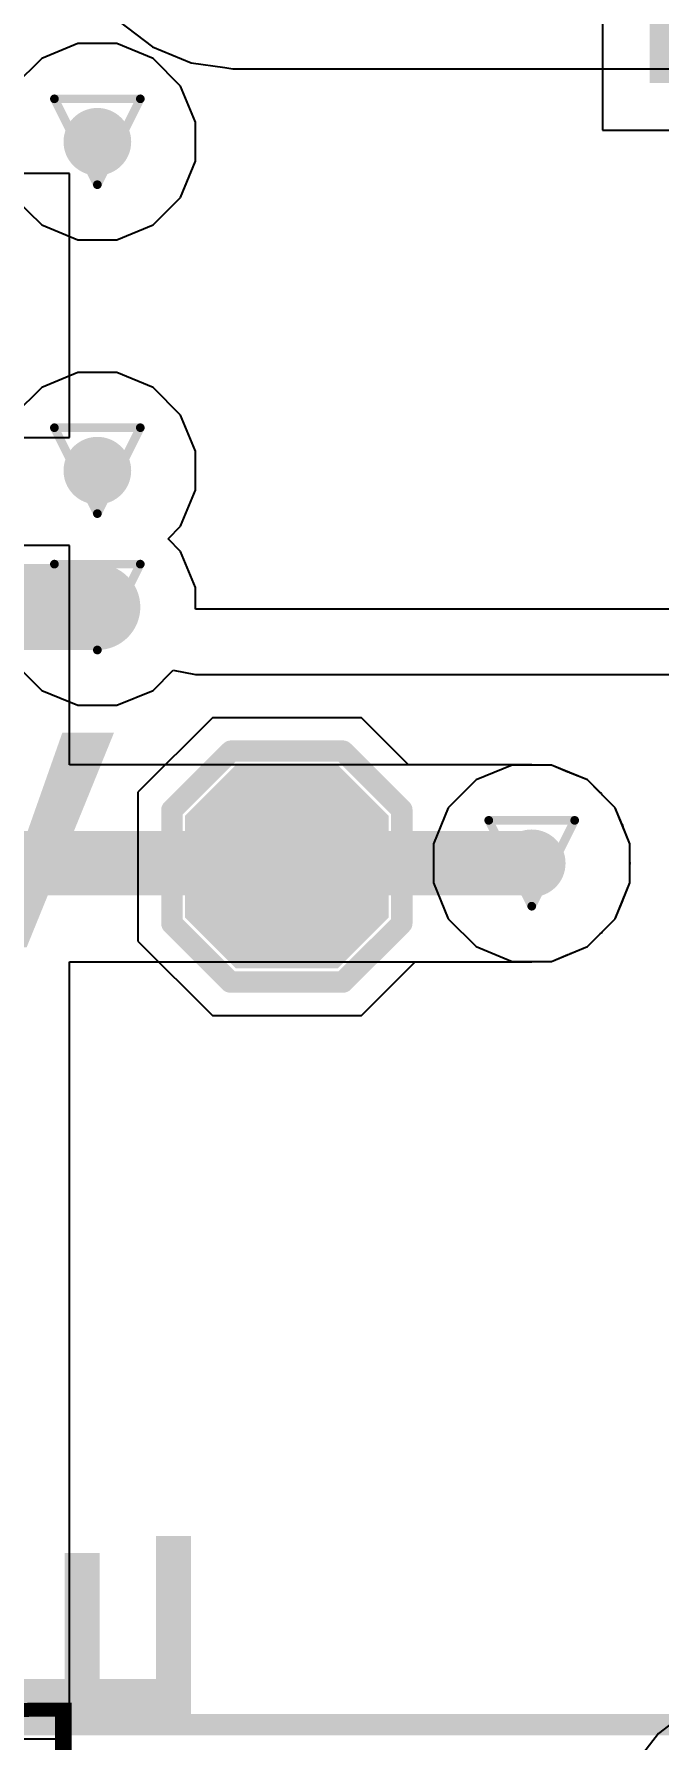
# Model space of a CAD drawing. Header units: inches. Extents: x -5 to 234, y -4 to 104.
# Drawn here: x 10.77 to 14.47, y 18.73 to 28.83 of the extents above; entities that cross this region are included whole.
import ezdxf

# ---------------------------------------------------------------- set-up
doc = ezdxf.new("R2010")
doc.units = ezdxf.units.IN
for name, color, linetype in [('Bottom Layer', 5, 'Continuous'), ('Bottom Overlay', 54, 'Continuous'), ('Bottom Paste', 16, 'Continuous'), ('Bottom Solder', 6, 'Continuous'), ('Drill Drawing', 1, 'Continuous'), ('GND', 16, 'Continuous'), ('POWER', 76, 'Continuous'), ('Top Layer', 1, 'Continuous'), ('Top Overlay', 2, 'Continuous'), ('Via Holes', 16, 'Continuous')]:
    doc.layers.add(name, color=color, linetype=linetype)
doc.styles.add('Arial', font='', dxfattribs={"height": 0.2})
doc.styles.add('Arial Black_Bold', font='', dxfattribs={"height": 0.2})
doc.styles.get('Arial').set_extended_font_data('Arial')
doc.styles.get('Arial Black_Bold').set_extended_font_data('Arial Black', bold=True)

# ---------------------------------------------------------------- blocks, each defined once
blk = doc.blocks.new('ATGM336H_6N_74_16')
at = {"layer": 'Top Overlay'}
blk.add_lwpolyline([(-4.9, -5.097, 0.127, 0.127, 0), (4.9, -5.097, 0.127, 0.127, 0)], format="xyseb", dxfattribs=at)
blk = doc.blocks.new('T____________0_5___B_80')
at = {"layer": 'Bottom Layer'}
blk.add_hatch(color=5, dxfattribs=at).paths.add_polyline_path([(0.25, 0.5), (-0.25, 0.5), (-0.5, 0.25), (-0.5, -0.25), (-0.25, -0.5), (0.25, -0.5), (0.5, -0.25), (0.5, 0.25)])
at = {"layer": 'Bottom Paste'}
blk.add_hatch(color=16, dxfattribs=at).paths.add_polyline_path([(0.25, 0.5), (-0.25, 0.5), (-0.5, 0.25), (-0.5, -0.25), (-0.25, -0.5), (0.25, -0.5), (0.5, -0.25), (0.5, 0.25)])
at = {"layer": 'Bottom Solder'}
blk.add_hatch(color=6, dxfattribs=at).paths.add_polyline_path([(0.301, 0.602), (-0.301, 0.602), (-0.602, 0.301), (-0.602, -0.301), (-0.301, -0.602), (0.301, -0.602), (0.602, -0.301), (0.602, 0.301)])
at = {"layer": 'Bottom Overlay'}
for points in [[(-0.337, 0.679, 0.127, 0.127, 0), (-0.682, 0.334, 0.127, 0.127, 0)], [(-0.337, 0.679, 0.127, 0.127, 0), (0.335, 0.679, 0.127, 0.127, 0)], [(0.335, 0.679, 0.127, 0.127, 0), (0.684, 0.33, 0.127, 0.127, 0)], [(-0.682, 0.334, 0.127, 0.127, 0), (-0.682, -0.333, 0.127, 0.127, 0)], [(0.684, 0.33, 0.127, 0.127, 0), (0.684, -0.332, 0.127, 0.127, 0)], [(-0.682, -0.333, 0.127, 0.127, 0), (-0.336, -0.68, 0.127, 0.127, 0)], [(0.684, -0.332, 0.127, 0.127, 0), (0.336, -0.68, 0.127, 0.127, 0)], [(-0.336, -0.68, 0.127, 0.127, 0), (0.336, -0.68, 0.127, 0.127, 0)]]:
    blk.add_lwpolyline(points, format="xyseb", dxfattribs=at)
for points in [[(-0.369, 0.679, 0.0635, 0.0635, 1), (-0.306, 0.679, 0.0635, 0.0635, 1)], [(-0.369, 0.679, 0.0635, 0.0635, 1), (-0.306, 0.679, 0.0635, 0.0635, 1)], [(0.303, 0.679, 0.0635, 0.0635, 1), (0.367, 0.679, 0.0635, 0.0635, 1)], [(0.303, 0.679, 0.0635, 0.0635, 1), (0.367, 0.679, 0.0635, 0.0635, 1)], [(-0.714, 0.334, 0.0635, 0.0635, 1), (-0.65, 0.334, 0.0635, 0.0635, 1)], [(-0.714, 0.334, 0.0635, 0.0635, 1), (-0.65, 0.334, 0.0635, 0.0635, 1)], [(0.652, 0.33, 0.0635, 0.0635, 1), (0.715, 0.33, 0.0635, 0.0635, 1)], [(0.652, 0.33, 0.0635, 0.0635, 1), (0.715, 0.33, 0.0635, 0.0635, 1)], [(-0.714, -0.333, 0.0635, 0.0635, 1), (-0.65, -0.333, 0.0635, 0.0635, 1)], [(-0.714, -0.333, 0.0635, 0.0635, 1), (-0.65, -0.333, 0.0635, 0.0635, 1)], [(0.652, -0.332, 0.0635, 0.0635, 1), (0.715, -0.332, 0.0635, 0.0635, 1)], [(0.652, -0.332, 0.0635, 0.0635, 1), (0.715, -0.332, 0.0635, 0.0635, 1)], [(-0.367, -0.68, 0.0635, 0.0635, 1), (-0.304, -0.68, 0.0635, 0.0635, 1)], [(-0.367, -0.68, 0.0635, 0.0635, 1), (-0.304, -0.68, 0.0635, 0.0635, 1)], [(0.305, -0.68, 0.0635, 0.0635, 1), (0.368, -0.68, 0.0635, 0.0635, 1)], [(0.305, -0.68, 0.0635, 0.0635, 1), (0.368, -0.68, 0.0635, 0.0635, 1)]]:
    blk.add_lwpolyline(points, format="xyseb", close=True, dxfattribs=at)
blk = doc.blocks.new('SOT_23_B_119')
at = {"layer": 'Bottom Layer'}
for points in [[(-1.36, 1.46), (-0.54, 1.46), (-0.54, 0.54), (-1.36, 0.54)], [(0.54, 1.46), (1.36, 1.46), (1.36, 0.54), (0.54, 0.54)], [(-0.41, -0.54), (0.41, -0.54), (0.41, -1.46), (-0.41, -1.46)]]:
    blk.add_hatch(color=5, dxfattribs=at).paths.add_polyline_path(points)
at = {"layer": 'Bottom Paste'}
for points in [[(-1.36, 1.46), (-0.54, 1.46), (-0.54, 0.54), (-1.36, 0.54)], [(0.54, 1.46), (1.36, 1.46), (1.36, 0.54), (0.54, 0.54)], [(-0.41, -0.54), (0.41, -0.54), (0.41, -1.46), (-0.41, -1.46)]]:
    blk.add_hatch(color=16, dxfattribs=at).paths.add_polyline_path(points)
at = {"layer": 'Bottom Solder'}
for points in [[(-1.462, 1.562), (-0.438, 1.562), (-0.438, 0.438), (-1.462, 0.438)], [(0.438, 1.562), (1.462, 1.562), (1.462, 0.438), (0.438, 0.438)], [(-0.512, -0.438), (0.512, -0.438), (0.512, -1.562), (-0.512, -1.562)]]:
    blk.add_hatch(color=6, dxfattribs=at).paths.add_polyline_path(points)
at = {"layer": 'Bottom Overlay'}
for points in [[(-1.676, 1.295, 0.127, 0.127, 0), (-1.676, 1.041, 0.127, 0.127, 0)], [(-1.549, 1.168, 0.127, 0.127, 0), (-1.676, 1.295, 0.127, 0.127, 0)], [(-1.549, 1.168, 0.127, 0.127, 0), (-1.676, 1.041, 0.127, 0.127, 0)], [(0.33, 0.787, 0.127, 0.127, 0), (-0.33, 0.787, 0.127, 0.127, 0)], [(-1.549, -0.813, 0.127, 0.127, 0), (-1.549, 0.584, 0.127, 0.127, 0)], [(1.549, 0.584, 0.127, 0.127, 0), (1.549, -0.813, 0.127, 0.127, 0)], [(-0.559, -0.813, 0.127, 0.127, 0), (-1.549, -0.813, 0.127, 0.127, 0)], [(1.549, -0.813, 0.127, 0.127, 0), (0.559, -0.813, 0.127, 0.127, 0)]]:
    blk.add_lwpolyline(points, format="xyseb", dxfattribs=at)
for points in [[(-1.708, 1.295, 0.0635, 0.0635, 1), (-1.645, 1.295, 0.0635, 0.0635, 1)], [(-1.708, 1.295, 0.0635, 0.0635, 1), (-1.645, 1.295, 0.0635, 0.0635, 1)], [(-1.581, 1.168, 0.0635, 0.0635, 1), (-1.518, 1.168, 0.0635, 0.0635, 1)], [(-1.581, 1.168, 0.0635, 0.0635, 1), (-1.518, 1.168, 0.0635, 0.0635, 1)], [(-1.708, 1.041, 0.0635, 0.0635, 1), (-1.645, 1.041, 0.0635, 0.0635, 1)], [(-1.708, 1.041, 0.0635, 0.0635, 1), (-1.645, 1.041, 0.0635, 0.0635, 1)], [(-0.362, 0.787, 0.0635, 0.0635, 1), (-0.298, 0.787, 0.0635, 0.0635, 1)], [(0.298, 0.787, 0.0635, 0.0635, 1), (0.362, 0.787, 0.0635, 0.0635, 1)], [(-1.581, 0.584, 0.0635, 0.0635, 1), (-1.518, 0.584, 0.0635, 0.0635, 1)], [(1.518, 0.584, 0.0635, 0.0635, 1), (1.581, 0.584, 0.0635, 0.0635, 1)], [(-1.581, -0.813, 0.0635, 0.0635, 1), (-1.518, -0.813, 0.0635, 0.0635, 1)], [(-1.581, -0.813, 0.0635, 0.0635, 1), (-1.518, -0.813, 0.0635, 0.0635, 1)], [(-0.591, -0.813, 0.0635, 0.0635, 1), (-0.527, -0.813, 0.0635, 0.0635, 1)], [(0.527, -0.813, 0.0635, 0.0635, 1), (0.591, -0.813, 0.0635, 0.0635, 1)], [(1.518, -0.813, 0.0635, 0.0635, 1), (1.581, -0.813, 0.0635, 0.0635, 1)], [(1.518, -0.813, 0.0635, 0.0635, 1), (1.581, -0.813, 0.0635, 0.0635, 1)]]:
    blk.add_lwpolyline(points, format="xyseb", close=True, dxfattribs=at)

msp = doc.modelspace()

# ---------------------------------------------------------------- hatches: boundary and pattern name
at = {"layer": 'Bottom Layer'}
h = msp.add_hatch(color=5, dxfattribs=at)
edge = h.paths.add_edge_path()
edge.add_arc((11.148, 28.19), 0.2, 0, 360)
h = msp.add_hatch(color=5, dxfattribs=at)
edge = h.paths.add_edge_path()
edge.add_arc((11.148, 26.244), 0.2, 0, 360)
h = msp.add_hatch(color=5, dxfattribs=at)
edge = h.paths.add_edge_path()
edge.add_arc((11.148, 25.437), 0.2, 0, 360)
h = msp.add_hatch(color=5, dxfattribs=at)
edge = h.paths.add_edge_path()
edge.add_arc((13.716, 23.921), 0.2, 0, 360)
at = {"layer": 'GND'}
h = msp.add_hatch(color=16, dxfattribs=at)
edge = h.paths.add_edge_path()
edge.add_arc((11.148, 28.19), 0.2, 0, 360)
h = msp.add_hatch(color=16, dxfattribs=at)
edge = h.paths.add_edge_path()
edge.add_arc((11.148, 26.244), 0.2, 0, 360)
h = msp.add_hatch(color=16, dxfattribs=at)
edge = h.paths.add_edge_path()
edge.add_arc((11.148, 25.437), 0.2, 0, 360)
h = msp.add_hatch(color=16, dxfattribs=at)
edge = h.paths.add_edge_path()
edge.add_arc((13.716, 23.921), 0.2, 0, 360)
at = {"layer": 'POWER'}
h = msp.add_hatch(color=76, dxfattribs=at)
edge = h.paths.add_edge_path()
edge.add_arc((11.148, 28.19), 0.2, 0, 360)
h = msp.add_hatch(color=76, dxfattribs=at)
edge = h.paths.add_edge_path()
edge.add_arc((11.148, 26.244), 0.2, 0, 360)
h = msp.add_hatch(color=76, dxfattribs=at)
edge = h.paths.add_edge_path()
edge.add_arc((11.148, 25.437), 0.2, 0, 360)
h = msp.add_hatch(color=76, dxfattribs=at)
edge = h.paths.add_edge_path()
edge.add_arc((13.716, 23.921), 0.2, 0, 360)
at = {"layer": 'Top Layer'}
h = msp.add_hatch(color=1, dxfattribs=at)
edge = h.paths.add_edge_path()
edge.add_arc((11.148, 28.19), 0.2, 0, 360)
h = msp.add_hatch(color=1, dxfattribs=at)
edge = h.paths.add_edge_path()
edge.add_arc((11.148, 26.244), 0.2, 0, 360)
h = msp.add_hatch(color=1, dxfattribs=at)
edge = h.paths.add_edge_path()
edge.add_arc((11.148, 25.437), 0.2, 0, 360)
h = msp.add_hatch(color=1, dxfattribs=at)
edge = h.paths.add_edge_path()
edge.add_arc((13.716, 23.921), 0.2, 0, 360)
at = {"layer": 'Via Holes'}
h = msp.add_hatch(color=7, dxfattribs=at)
edge = h.paths.add_edge_path()
edge.add_arc((11.148, 28.19), 0.1, 0, 360)
h = msp.add_hatch(color=7, dxfattribs=at)
edge = h.paths.add_edge_path()
edge.add_arc((11.148, 26.244), 0.1, 0, 360)
h = msp.add_hatch(color=7, dxfattribs=at)
edge = h.paths.add_edge_path()
edge.add_arc((11.148, 25.437), 0.1, 0, 360)
h = msp.add_hatch(color=7, dxfattribs=at)
edge = h.paths.add_edge_path()
edge.add_arc((13.716, 23.921), 0.1, 0, 360)

# ---------------------------------------------------------------- linework, layer by layer
at = {"layer": 'Bottom Layer'}
for p, q in [((14.134, 29.619), (14.134, 28.258)), ((14.134, 28.258), (15.036, 28.258)), ((11.828, 24.782), (11.387, 24.342)), ((12.709, 24.782), (11.828, 24.782)), ((12.987, 24.504), (12.709, 24.782)), ((13.716, 24.504), (12.987, 24.504)), ((13.725, 24.502), (13.716, 24.504)), ((13.832, 24.502), (13.725, 24.502)), ((13.93, 24.461), (13.832, 24.502)), ((13.939, 24.459), (13.93, 24.461)), ((13.946, 24.455), (13.939, 24.459)), ((14.045, 24.414), (13.946, 24.455)), ((11.387, 24.342), (11.387, 23.461)), ((14.121, 24.338), (14.045, 24.414)), ((14.128, 24.333), (14.121, 24.338)), ((14.133, 24.326), (14.128, 24.333)), ((14.209, 24.25), (14.133, 24.326)), ((14.25, 24.151), (14.209, 24.25)), ((14.254, 24.144), (14.25, 24.151)), ((14.256, 24.135), (14.254, 24.144)), ((14.297, 24.037), (14.256, 24.135)), ((14.297, 23.93), (14.297, 24.037)), ((14.299, 23.921), (14.297, 23.93)), ((14.297, 23.912), (14.299, 23.921)), ((14.297, 23.805), (14.297, 23.912)), ((14.256, 23.707), (14.297, 23.805)), ((14.209, 23.592), (14.25, 23.691)), ((14.25, 23.691), (14.254, 23.698)), ((14.254, 23.698), (14.256, 23.707)), ((14.128, 23.509), (14.133, 23.516)), ((14.133, 23.516), (14.209, 23.592)), ((11.387, 23.461), (11.828, 23.02)), ((13.946, 23.387), (14.045, 23.428)), ((14.045, 23.428), (14.121, 23.504)), ((14.121, 23.504), (14.128, 23.509)), ((12.709, 23.02), (13.027, 23.338)), ((13.027, 23.338), (13.716, 23.338)), ((13.716, 23.338), (13.725, 23.34)), ((13.725, 23.34), (13.832, 23.34)), ((13.832, 23.34), (13.93, 23.381)), ((13.93, 23.381), (13.939, 23.383)), ((13.939, 23.383), (13.946, 23.387)), ((11.828, 23.02), (12.709, 23.02))]:
    msp.add_line(p, q, dxfattribs=at)
for points in [[(9.808, 25.437, 0.508, 0.508, 0), (11.148, 25.437, 0.508, 0.508, 0)], [(12.268, 23.901, 0.381, 0.381, -0.414214), (12.288, 23.921, 0.381, 0.381, 0)], [(12.288, 23.921, 0.381, 0.381, 0), (13.716, 23.921, 0.381, 0.381, 0)]]:
    msp.add_lwpolyline(points, format="xyseb", dxfattribs=at)
for points in [[(11.021, 25.437, 0.254, 0.254, 1), (11.275, 25.437, 0.254, 0.254, 1)], [(12.173, 23.901, 0.191, 0.191, 1), (12.363, 23.901, 0.191, 0.191, 1)], [(12.193, 23.921, 0.191, 0.191, 1), (12.383, 23.921, 0.191, 0.191, 1)], [(12.193, 23.921, 0.191, 0.191, 1), (12.383, 23.921, 0.191, 0.191, 1)], [(13.621, 23.921, 0.191, 0.191, 1), (13.811, 23.921, 0.191, 0.191, 1)]]:
    msp.add_lwpolyline(points, format="xyseb", close=True, dxfattribs=at)
at = {"layer": 'Drill Drawing'}
for points in [[(10.894, 28.444, 0.0508, 0.0508, 0), (11.402, 28.444, 0.0508, 0.0508, 0)], [(10.894, 28.444, 0.0508, 0.0508, 0), (11.148, 27.936, 0.0508, 0.0508, 0)], [(11.148, 27.936, 0.0508, 0.0508, 0), (11.402, 28.444, 0.0508, 0.0508, 0)], [(10.894, 26.498, 0.0508, 0.0508, 0), (11.402, 26.498, 0.0508, 0.0508, 0)], [(10.894, 26.498, 0.0508, 0.0508, 0), (11.148, 25.99, 0.0508, 0.0508, 0)], [(11.148, 25.99, 0.0508, 0.0508, 0), (11.402, 26.498, 0.0508, 0.0508, 0)], [(10.894, 25.691, 0.0508, 0.0508, 0), (11.402, 25.691, 0.0508, 0.0508, 0)], [(10.894, 25.691, 0.0508, 0.0508, 0), (11.148, 25.183, 0.0508, 0.0508, 0)], [(11.148, 25.183, 0.0508, 0.0508, 0), (11.402, 25.691, 0.0508, 0.0508, 0)], [(13.462, 24.175, 0.0508, 0.0508, 0), (13.97, 24.175, 0.0508, 0.0508, 0)], [(13.462, 24.175, 0.0508, 0.0508, 0), (13.716, 23.667, 0.0508, 0.0508, 0)], [(13.716, 23.667, 0.0508, 0.0508, 0), (13.97, 24.175, 0.0508, 0.0508, 0)]]:
    msp.add_lwpolyline(points, format="xyseb", dxfattribs=at)
for points in [[(10.881, 28.444, 0.0254, 0.0254, 1), (10.907, 28.444, 0.0254, 0.0254, 1)], [(10.881, 28.444, 0.0254, 0.0254, 1), (10.907, 28.444, 0.0254, 0.0254, 1)], [(11.389, 28.444, 0.0254, 0.0254, 1), (11.415, 28.444, 0.0254, 0.0254, 1)], [(11.389, 28.444, 0.0254, 0.0254, 1), (11.415, 28.444, 0.0254, 0.0254, 1)], [(11.135, 27.936, 0.0254, 0.0254, 1), (11.161, 27.936, 0.0254, 0.0254, 1)], [(11.135, 27.936, 0.0254, 0.0254, 1), (11.161, 27.936, 0.0254, 0.0254, 1)], [(10.881, 26.498, 0.0254, 0.0254, 1), (10.907, 26.498, 0.0254, 0.0254, 1)], [(10.881, 26.498, 0.0254, 0.0254, 1), (10.907, 26.498, 0.0254, 0.0254, 1)], [(11.389, 26.498, 0.0254, 0.0254, 1), (11.415, 26.498, 0.0254, 0.0254, 1)], [(11.389, 26.498, 0.0254, 0.0254, 1), (11.415, 26.498, 0.0254, 0.0254, 1)], [(11.135, 25.99, 0.0254, 0.0254, 1), (11.161, 25.99, 0.0254, 0.0254, 1)], [(11.135, 25.99, 0.0254, 0.0254, 1), (11.161, 25.99, 0.0254, 0.0254, 1)], [(10.881, 25.691, 0.0254, 0.0254, 1), (10.907, 25.691, 0.0254, 0.0254, 1)], [(10.881, 25.691, 0.0254, 0.0254, 1), (10.907, 25.691, 0.0254, 0.0254, 1)], [(11.389, 25.691, 0.0254, 0.0254, 1), (11.415, 25.691, 0.0254, 0.0254, 1)], [(11.389, 25.691, 0.0254, 0.0254, 1), (11.415, 25.691, 0.0254, 0.0254, 1)], [(11.135, 25.183, 0.0254, 0.0254, 1), (11.161, 25.183, 0.0254, 0.0254, 1)], [(11.135, 25.183, 0.0254, 0.0254, 1), (11.161, 25.183, 0.0254, 0.0254, 1)], [(13.449, 24.175, 0.0254, 0.0254, 1), (13.475, 24.175, 0.0254, 0.0254, 1)], [(13.449, 24.175, 0.0254, 0.0254, 1), (13.475, 24.175, 0.0254, 0.0254, 1)], [(13.957, 24.175, 0.0254, 0.0254, 1), (13.983, 24.175, 0.0254, 0.0254, 1)], [(13.957, 24.175, 0.0254, 0.0254, 1), (13.983, 24.175, 0.0254, 0.0254, 1)], [(13.703, 23.667, 0.0254, 0.0254, 1), (13.729, 23.667, 0.0254, 0.0254, 1)], [(13.703, 23.667, 0.0254, 0.0254, 1), (13.729, 23.667, 0.0254, 0.0254, 1)]]:
    msp.add_lwpolyline(points, format="xyseb", close=True, dxfattribs=at)
at = {"layer": 'GND'}
for p, q in [((13.6, 24.502), (13.387, 24.414)), ((13.832, 24.502), (13.6, 24.502)), ((14.045, 24.414), (13.832, 24.502)), ((13.387, 24.414), (13.223, 24.25)), ((14.209, 24.25), (14.045, 24.414)), ((13.223, 24.25), (13.135, 24.037)), ((14.297, 24.037), (14.209, 24.25)), ((13.135, 24.037), (13.135, 23.805)), ((14.297, 23.805), (14.297, 24.037)), ((13.135, 23.805), (13.223, 23.592)), ((14.209, 23.592), (14.297, 23.805)), ((13.223, 23.592), (13.387, 23.428)), ((14.045, 23.428), (14.209, 23.592)), ((13.387, 23.428), (13.6, 23.34)), ((13.832, 23.34), (14.045, 23.428)), ((13.6, 23.34), (13.832, 23.34))]:
    msp.add_line(p, q, dxfattribs=at)
at = {"layer": 'POWER'}
for p, q in [((11.032, 28.771), (10.819, 28.683)), ((11.263, 28.771), (11.032, 28.771)), ((11.477, 28.683), (11.263, 28.771)), ((10.819, 28.683), (10.655, 28.519)), ((11.64, 28.519), (11.477, 28.683)), ((11.729, 28.306), (11.64, 28.519)), ((11.729, 28.075), (11.729, 28.306)), ((11.64, 27.861), (11.729, 28.075)), ((10.655, 27.861), (10.819, 27.698)), ((11.477, 27.698), (11.64, 27.861)), ((10.819, 27.698), (11.032, 27.609)), ((11.263, 27.609), (11.477, 27.698)), ((11.032, 27.609), (11.263, 27.609)), ((11.032, 26.825), (10.819, 26.737)), ((11.263, 26.825), (11.032, 26.825)), ((11.477, 26.737), (11.263, 26.825)), ((10.819, 26.737), (10.655, 26.573)), ((11.64, 26.573), (11.477, 26.737)), ((11.729, 26.36), (11.64, 26.573)), ((11.729, 26.129), (11.729, 26.36)), ((11.64, 25.915), (11.729, 26.129)), ((11.566, 25.841), (11.64, 25.915)), ((11.64, 25.766), (11.566, 25.841)), ((11.729, 25.553), (11.64, 25.766)), ((11.729, 25.425), (11.729, 25.553)), ((17.663, 25.425), (11.729, 25.425)), ((10.7, 25.063), (10.819, 24.944)), ((11.477, 24.944), (11.596, 25.063)), ((11.596, 25.063), (11.729, 25.037)), ((11.729, 25.037), (17.663, 25.037)), ((10.819, 24.944), (11.032, 24.856)), ((11.263, 24.856), (11.477, 24.944)), ((11.032, 24.856), (11.263, 24.856)), ((13.6, 24.502), (13.387, 24.414)), ((13.832, 24.502), (13.6, 24.502)), ((14.045, 24.414), (13.832, 24.502)), ((13.387, 24.414), (13.223, 24.25)), ((14.209, 24.25), (14.045, 24.414)), ((13.223, 24.25), (13.135, 24.037)), ((14.297, 24.037), (14.209, 24.25)), ((13.135, 24.037), (13.135, 23.805)), ((14.297, 23.805), (14.297, 24.037)), ((13.135, 23.805), (13.223, 23.592)), ((14.209, 23.592), (14.297, 23.805)), ((13.223, 23.592), (13.387, 23.428)), ((14.045, 23.428), (14.209, 23.592)), ((13.387, 23.428), (13.6, 23.34)), ((13.832, 23.34), (14.045, 23.428)), ((13.6, 23.34), (13.832, 23.34))]:
    msp.add_line(p, q, dxfattribs=at)
at = {"layer": 'Top Layer'}
for p, q in [((11.277, 28.902), (11.473, 28.751)), ((11.473, 28.751), (11.702, 28.656)), ((11.702, 28.656), (11.902, 28.63)), ((11.902, 28.63), (11.948, 28.621)), ((11.948, 28.621), (15.333, 28.621)), ((10.984, 28.002), (8.422, 28.002)), ((10.984, 26.44), (10.984, 28.002)), ((8.422, 26.44), (10.984, 26.44)), ((10.984, 25.802), (8.422, 25.802)), ((10.984, 24.504), (10.984, 25.802)), ((13.716, 24.504), (10.984, 24.504)), ((13.725, 24.502), (13.716, 24.504)), ((13.716, 24.504), (13.716, 24.504)), ((13.832, 24.502), (13.725, 24.502)), ((13.93, 24.461), (13.832, 24.502)), ((13.939, 24.459), (13.93, 24.461)), ((13.946, 24.455), (13.939, 24.459)), ((14.045, 24.414), (13.946, 24.455)), ((14.121, 24.338), (14.045, 24.414)), ((14.128, 24.333), (14.121, 24.338)), ((14.133, 24.326), (14.128, 24.333)), ((14.209, 24.25), (14.133, 24.326)), ((14.25, 24.151), (14.209, 24.25)), ((14.254, 24.144), (14.25, 24.151)), ((14.256, 24.135), (14.254, 24.144)), ((14.297, 24.037), (14.256, 24.135)), ((14.297, 23.93), (14.297, 24.037)), ((14.299, 23.921), (14.297, 23.93)), ((14.297, 23.912), (14.299, 23.921)), ((14.297, 23.805), (14.297, 23.912)), ((14.256, 23.707), (14.297, 23.805)), ((14.209, 23.592), (14.25, 23.691)), ((14.25, 23.691), (14.254, 23.698)), ((14.254, 23.698), (14.256, 23.707)), ((14.128, 23.509), (14.133, 23.516)), ((14.133, 23.516), (14.209, 23.592)), ((13.946, 23.387), (14.045, 23.428)), ((14.045, 23.428), (14.121, 23.504)), ((14.121, 23.504), (14.128, 23.509)), ((10.984, 22.04), (10.984, 23.338)), ((10.984, 23.338), (13.716, 23.338)), ((13.716, 23.338), (13.725, 23.34)), ((13.725, 23.34), (13.832, 23.34)), ((13.832, 23.34), (13.93, 23.381)), ((13.93, 23.381), (13.939, 23.383)), ((13.939, 23.383), (13.946, 23.387)), ((10.984, 20.94), (10.984, 22.04)), ((10.984, 19.84), (10.984, 20.94)), ((10.984, 18.74), (10.984, 19.84)), ((14.697, 18.95), (14.465, 18.772)), ((14.465, 18.772), (14.287, 18.54)), ((8.422, 18.74), (10.984, 18.74))]:
    msp.add_line(p, q, dxfattribs=at)
for points in [[(9.703, 23.921, 0.381, 0.381, 0), (13.716, 23.921, 0.381, 0.381, 0)], [(13.716, 23.921, 0.381, 0.381, 0), (13.716, 23.921, 0.381, 0.381, 0)]]:
    msp.add_lwpolyline(points, format="xyseb", dxfattribs=at)
msp.add_lwpolyline([(13.621, 23.921, 0.191, 0.191, 1), (13.811, 23.921, 0.191, 0.191, 1)], format="xyseb", close=True, dxfattribs=at)
msp.add_lwpolyline([(13.621, 23.921, 0.191, 0.191, 1), (13.811, 23.921, 0.191, 0.191, 1)], format="xyseb", close=True, dxfattribs=at)
msp.add_lwpolyline([(13.621, 23.921, 0.191, 0.191, 1), (13.811, 23.921, 0.191, 0.191, 1)], format="xyseb", close=True, dxfattribs=at)

# ---------------------------------------------------------------- block references
for name, p, rotation in [('SOT_23_B_119', (15.875, 30.099), 180), ('T____________0_5___B_80', (12.268, 23.901), 90)]:
    msp.add_blockref(name, p, dxfattribs=dict(rotation=rotation))
msp.add_blockref('ATGM336H_6N_74_16', (14.553, 23.921))

# ---------------------------------------------------------------- texts
at = {"layer": 'Bottom Overlay', "text_generation_flag": 2}
for s, height, style, p in [('VCC-RF', 1.27, 'Arial Black_Bold', (11.26, 23.423)), ('D1', 0.762, 'Arial', (11.084, 18.192))]:
    msp.add_text(s, height=height, dxfattribs=dict(at, style=style)).set_placement(p)
at = {"layer": 'Top Overlay', "style": 'Arial Black_Bold'}
msp.add_text('FUSE', height=1.27, rotation=90, dxfattribs=at).set_placement((11.701, 14.605))

doc.saveas('drawing.dxf')
